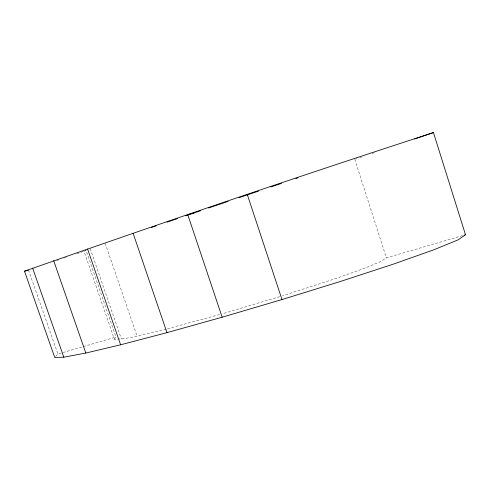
<?xml version="1.0" encoding="UTF-8"?>
<svg xmlns="http://www.w3.org/2000/svg" width="490" height="490" viewBox="0 0 490 490"><rect width="100%" height="100%" fill="white"/><g stroke="black" fill="none" stroke-linecap="round" stroke-linejoin="round"><path stroke-width="0.37" stroke-dasharray="2.45 1.84" d="M114.403 339.319L115.965 337.028L86.136 250.549L83.943 251.076L114.403 339.319C132.043 338.694 149.058 332.937 166.184 329.096M55.633 356.444L57.906 354.019L82.583 346.798M462.572 235.592L386.402 257.887L380.283 261.746L363.666 268.594L337.628 277.928L282.62 295.752M56.607 260.582L59.486 259.602M63.81 258.132L66.689 257.158M76.771 253.734L86.136 250.549M355.501 159.066L356.947 158.576M359.832 157.596L362 156.861M372.1 153.425L374.991 152.445M279.729 296.652L222.417 313.778M83.306 346.583L115.965 337.028M219.526 314.586L166.925 328.9M28.524 270.119L57.906 354.019M105.252 243.42L137.065 336.115M90.252 248.718L121.385 339.074M354.778 159.311L386.402 257.887"/><path stroke-width="0.73" d="M465.5 234.735L458.126 239.855L433.54 249.906L393.268 264.159L340.991 281.285L281.995 299.562L222.172 317.195L166.968 332.649L120.614 344.801L85.811 353.045L63.81 357.204L54.727 357.412L24.5 271.19C160.261 223.403 296.591 177.111 433.454 132.588L465.5 234.735L464.036 235.163M151.275 227.544L156.243 225.835M166.955 222.178L177.686 218.516M185.563 215.833L194.861 212.66L187.756 214.675L222.172 317.195M195.584 212.415L200.649 210.694M208.605 207.999L228.132 201.378M414.687 138.964L433.454 132.588M238.985 197.709L258.524 191.118M270.829 186.966L281.536 183.382M295.819 178.599L297.957 177.882M24.5 271.19L28.524 270.119M32.646 268.122L63.81 357.204M53.686 260.704L85.811 353.045M87.569 248.957L120.614 344.801M133.127 233.314L166.968 332.649M247.279 194.475L281.995 299.562"/></g></svg>
